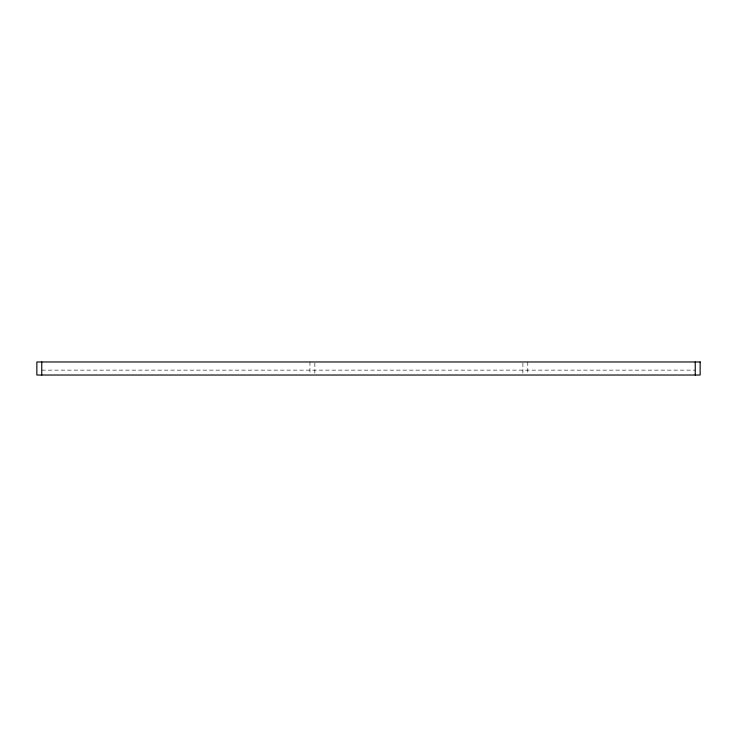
<?xml version="1.0" encoding="UTF-8"?>
<svg xmlns="http://www.w3.org/2000/svg" width="737" height="737" viewBox="0 0 737 737"><rect width="100%" height="100%" fill="white"/><g stroke="black" fill="none" stroke-linecap="round" stroke-linejoin="round"><path stroke-width="0.55" stroke-dasharray="3.69 2.76" d="M41.751 370.131L695.249 370.131M527.793 361.968L527.793 374.055M522.892 363.055L522.892 375.032M314.856 363.055L314.856 373.945M309.955 361.968L309.955 374.055"/><path stroke-width="1.11" d="M695.249 361.968L695.249 375.032M41.751 361.968L41.751 375.032M700.15 361.968L36.85 361.968L36.85 375.032L700.15 375.032L700.15 361.968"/></g></svg>
